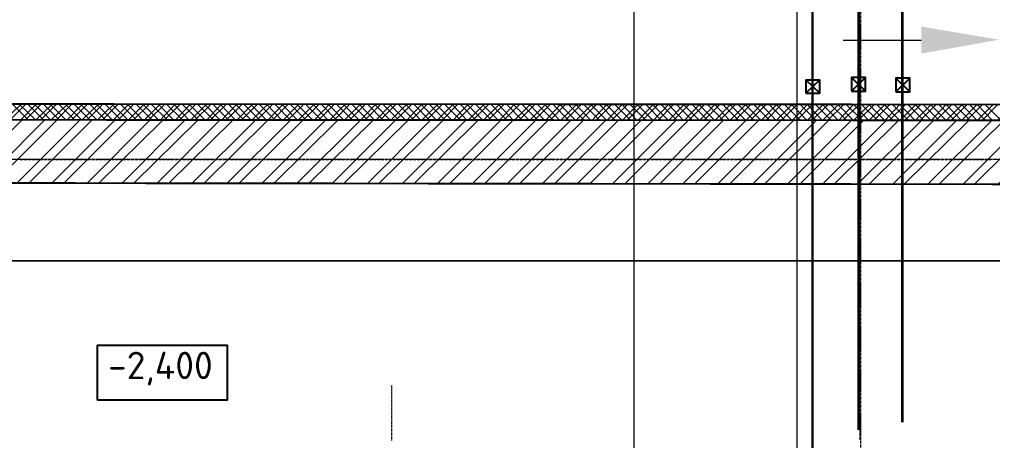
# Model space of a CAD drawing. Header units: millimetres. Extents: x -10178924 to 11692288, y -947381 to 58396.
# Drawn here: x 743974 to 750201, y -821240 to -818546 of the extents above; entities that cross this region are included whole.
import ezdxf

# ---------------------------------------------------------------- set-up
doc = ezdxf.new("R2010")
doc.units = ezdxf.units.MM
doc.linetypes.add('осевая', pattern=[50.8, 31.75, -6.35, 6.35, -6.35])
for name, color, linetype, lineweight in [('PDF _0', 7, 'Continuous', 9), ('PDF _Разрезы', 7, 'Continuous', 9), ('PDF _Текст', 7, 'Continuous', 5), ('Отделка СТЕН', 6, 'Continuous', 13), ('Размеры осевые', 153, 'Continuous', 9), ('ШТРИХОВКА', 252, 'Continuous', 15)]:
    doc.layers.add(name, color=color, linetype=linetype, lineweight=lineweight)
for name, color, linetype in [('PDF _PDF _Разрезы', 7, 'Continuous'), ('PDF _ВК_В1', 5, 'Continuous'), ('PDF _ВК_Т3', 1, 'Continuous'), ('PDF _ВК_Т4', 6, 'Continuous'), ('PDF _Отделка СТЕН', 6, 'Continuous'), ('PDF _Стены внутр.1', 7, 'Continuous'), ('Стены внутр.1', 7, 'Continuous')]:
    doc.layers.add(name, color=color, linetype=linetype)
for name, color, linetype, true_color in [('PDF _Отметки', 7, 'Continuous', 0x7f9fff), ('PDF _Размеры осевые', 7, 'Continuous', 0x5d6970), ('PDF _штриховка', 7, 'Continuous', 0x95834a)]:
    doc.layers.add(name, color=color, linetype=linetype, true_color=true_color)
doc.styles.add('PDF ISOCPEUR', font='isocpeur.ttf')

# ---------------------------------------------------------------- blocks, each defined once
blk = doc.blocks.new('A$C5282721b')
at = {"layer": 'Отделка СТЕН', "true_color": 0x000000, "transparency": 33554687}
h = blk.add_hatch(dxfattribs=at)
h.set_pattern_fill('ANSI37', color=18, scale=22, angle=-90)
h.set_pattern_definition([(315, (-17446.33, 108538.816), (49.39141, 49.39141), []), (45, (-17446.33, 108538.816), (-49.39141, 49.39141), [])])
h.paths.add_polyline_path([(26592.373, -32428.119), (25753.823, -32428.119), (17403.142, -32428.119), (17403.142, -38395.958), (26591.954, -38400.464), (26591.961, -38300.463), (17503.142, -38296.007), (17503.142, -32528.119), (25753.823, -32528.119), (26592.366, -32528.119)])
h.paths.add_polyline_path([(28638.33, -32428.119), (27792.557, -32428.119), (26592.373, -32428.119), (26592.366, -32528.119), (28638.33, -32528.119)])
h.paths.add_polyline_path([(36484.836, -38082.681), (36383.118, -38082.906), (36381.494, -38305.263), (26591.961, -38300.463), (26591.954, -38400.464), (36480.32, -38405.312)])
at = {"layer": 'ШТРИХОВКА', "ltscale": 100, "true_color": 0x000000, "transparency": 33554687}
h = blk.add_hatch(dxfattribs=at)
h.set_pattern_fill('ANSI31', color=18, scale=50)
h.set_pattern_definition([(45, (-79853.19, 25128.16), (-112.2532, 112.2532), [])])
edge = h.paths.add_edge_path()
edge.add_line((36498.921, -37009.188), (36898.882, -37014.787))
edge.add_line((36898.882, -37014.787), (36964.029, -32428.119))
edge.add_line((36964.029, -32428.119), (37032.722, -32428.119))
edge.add_line((37032.722, -32428.119), (37032.722, -30586.036))
edge.add_line((37032.722, -30586.036), (38904.657, -30586.036))
edge.add_line((38904.657, -30586.036), (38902.425, -30898.17))
edge.add_line((38902.425, -30898.17), (39152.455, -30898.17))
edge.add_line((39152.455, -30898.17), (39154.793, -30586.036))
edge.add_line((39154.793, -30586.036), (41035.118, -30586.036))
edge.add_line((41035.118, -30586.036), (41035.118, -30412.839))
edge.add_line((41035.118, -30412.839), (41035.118, -30026.036))
edge.add_line((41035.118, -30026.036), (36472.722, -30026.036))
edge.add_line((36472.722, -30026.036), (36472.722, -31868.119))
edge.add_line((36472.722, -31868.119), (30542.101, -31868.119))
edge.add_line((30542.101, -31868.119), (30542.101, -32424.051))
edge.add_line((30542.101, -32424.051), (36563.99, -32428.119))
edge.add_line((36563.99, -32428.119), (36498.921, -37066.477))
h.paths.add_polyline_path([(25192.811, -31868.119), (17563.142, -31868.119), (17563.142, -30066.63), (12841.199, -30066.63), (12841.199, -31868.119), (7024.898, -31868.119), (7024.898, -31969.641), (7024.898, -32428.119), (13001.199, -32428.119), (13001.199, -38443.071), (10379.676, -38473.857), (10379.676, -38873.885), (13001.199, -38843.098), (13401.199, -38838.401), (13401.199, -32428.119), (13401.199, -30626.63), (17003.142, -30626.63), (17003.142, -32428.119), (17003.142, -38795.762), (36871.442, -38820.294), (36872.104, -38529.718), (36884.044, -38081.988), (36484.836, -38082.681), (36480.32, -38405.312), (17403.142, -38395.958), (17403.142, -32428.119), (25753.823, -32428.119), (25753.823, -31968.119)])
at = {"layer": 'PDF _Разрезы', "color": 251, "lineweight": 9, "true_color": 0x636466, "transparency": 33554687}
blk.add_line((26886.702, -37887.117), (27386.239, -37887.117), dxfattribs=at)
at = {"layer": 'PDF _Разрезы', "color": 18, "lineweight": 9, "true_color": 0x000000, "transparency": 33554687}
for points in [[(26590.978, -58613.553), (26594.843, 2746.034)], [(-11856.305, -39299.259), (62616.964, -39299.259)]]:
    blk.add_lwpolyline(points, dxfattribs=at)
at = {"layer": 'PDF _Разрезы', "transparency": 33554559}
blk.add_solid([(27885.775, -37885), (27386.239, -37973.901), (27386.239, -37800.333)], dxfattribs=at)
at = {"layer": 'Размеры осевые', "color": 251, "linetype": 'осевая', "ltscale": 0.5, "transparency": 33554687}
for p, q in [((27000, -52200), (27000, 1500)), ((25550, -58512.867), (25550, -4812.867)), ((-9750, -38650), (62308.109, -38650)), ((-9718.727, -38650), (61848.609, -38650)), ((-9718.727, -38650), (61848.609, -38650))]:
    blk.add_line(p, q, dxfattribs=at)
at = {"layer": 'Стены внутр.1', "color": 18, "linetype": 'Continuous', "true_color": 0x000000, "transparency": 33554687, "flags": 128}
for points in [[(36381.494, -38305.263), (17503.142, -38296.007)], [(36480.32, -38405.312), (17403.142, -38395.958)], [(17003.142, -38795.762), (36871.442, -38820.294)]]:
    blk.add_lwpolyline(points, dxfattribs=at)

msp = doc.modelspace()

# ---------------------------------------------------------------- linework, layer by layer
at = {"layer": 'PDF _0', "lineweight": 25}
for points in [[(749007.6, -818933), (749096.5, -819017.7)], [(749096.5, -818933), (749007.6, -819017.7)], [(749299.7, -818916.1), (749388.6, -819005)], [(749388.6, -818916.1), (749299.7, -819005)], [(749583.3, -818920.4), (749672.2, -819009.2)], [(749672.2, -818920.4), (749583.3, -819009.2)]]:
    msp.add_lwpolyline(points, dxfattribs=at)
for points in [[(749007.6, -819017.7), (749096.5, -819017.7), (749096.5, -818933.1), (749007.6, -818933.1)], [(749299.7, -819005), (749388.6, -819005), (749388.6, -818916.1), (749299.7, -818916.1)], [(749583.3, -819009.2), (749672.2, -819009.2), (749672.2, -818920.4), (749583.3, -818920.4)]]:
    msp.add_lwpolyline(points, close=True, dxfattribs=at)
at = {"layer": 'PDF _PDF _Разрезы', "lineweight": 9}
for points in [[(748948.3, -839405.6), (748952.5, -778045.5)], [(710500.9, -820088.8), (784971.2, -820088.8)]]:
    msp.add_lwpolyline(points, dxfattribs=at)
at = {"layer": 'PDF _ВК_В1', "lineweight": 30}
msp.add_lwpolyline([(749049.9, -821291), (749049.9, -786439.2)], dxfattribs=at)
at = {"layer": 'PDF _ВК_Т3', "lineweight": 35}
msp.add_lwpolyline([(749346.2, -821172.5), (749346.2, -786147.1)], dxfattribs=at)
at = {"layer": 'PDF _ВК_Т4', "lineweight": 35}
msp.add_lwpolyline([(749625.6, -821121.7), (749625.6, -785876.1)], dxfattribs=at)
at = {"layer": 'PDF _Отделка СТЕН', "lineweight": 13}
for points in [[(743881, -819187.1), (743982.6, -819089.7)], [(743974.1, -819089.7), (744075.7, -819187)], [(743982.6, -819187.1), (744079.9, -819089.7)], [(744071.5, -819089.7), (744173.1, -819187)], [(744079.9, -819187.1), (744181.5, -819089.7)], [(744173.1, -819089.7), (744270.4, -819187)], [(744177.3, -819187.1), (744278.9, -819089.7)], [(744270.4, -819089.7), (744372, -819187)], [(744278.9, -819187.1), (744376.3, -819089.7)], [(744367.8, -819089.7), (744469.4, -819187)], [(744376.3, -819187.1), (744477.9, -819089.7)], [(744469.4, -819089.7), (744566.8, -819187)], [(744473.6, -819187.1), (744575.2, -819089.7)], [(744566.8, -819089.7), (744668.4, -819187)], [(744575.2, -819187.1), (744672.6, -819089.7)], [(744668.4, -819089.7), (744765.7, -819191.3)], [(744672.6, -819187.1), (744770, -819089.7)], [(744765.7, -819089.7), (744867.3, -819191.3)], [(744770, -819191.3), (744871.6, -819089.7)], [(744863.1, -819089.7), (744964.7, -819191.3)], [(744871.6, -819191.3), (744968.9, -819089.7)], [(744964.7, -819089.7), (745062.1, -819191.3)], [(744968.9, -819191.3), (745066.3, -819089.7)], [(745062.1, -819089.7), (745163.7, -819191.3)], [(745066.3, -819191.3), (745167.9, -819089.7)], [(745159.4, -819089.7), (745261, -819191.3)], [(745167.9, -819191.3), (745265.3, -819089.7)], [(745261, -819089.7), (745358.4, -819191.3)], [(745265.3, -819191.3), (745362.6, -819089.7)], [(745358.4, -819089.7), (745460, -819191.3)], [(745362.6, -819191.3), (745464.2, -819089.7)], [(745455.8, -819089.7), (745557.4, -819191.3)], [(745460, -819191.3), (745561.6, -819089.7)], [(745557.4, -819089.7), (745654.7, -819191.3)], [(745561.6, -819191.3), (745659, -819089.7)], [(745654.7, -819089.7), (745756.3, -819191.3)], [(745659, -819191.3), (745760.6, -819089.7)], [(745752.1, -819089.7), (745853.7, -819191.3)], [(745756.4, -819191.3), (745857.9, -819089.7)], [(745853.7, -819089.7), (745951.1, -819191.3)], [(745857.9, -819191.3), (745955.3, -819089.7)], [(745951.1, -819089.7), (746052.7, -819191.3)], [(745955.3, -819191.3), (746056.9, -819089.7)], [(746048.4, -819089.7), (746150, -819191.3)], [(746052.7, -819191.3), (746154.3, -819089.7)], [(746150.1, -819089.7), (746247.4, -819191.3)], [(746154.3, -819191.3), (746251.6, -819089.7)], [(746247.4, -819089.7), (746349, -819191.3)], [(746251.7, -819191.3), (746353.2, -819089.7)], [(746344.8, -819089.7), (746446.4, -819191.3)], [(746349, -819191.3), (746450.6, -819089.7)], [(746446.4, -819089.7), (746543.8, -819191.3)], [(746450.6, -819191.3), (746548, -819089.7)], [(746543.8, -819089.7), (746645.4, -819191.3)], [(746548, -819191.3), (746649.6, -819089.7)], [(746641.1, -819089.7), (746742.7, -819191.3)], [(746645.4, -819191.3), (746747, -819089.7)], [(746742.7, -819089.7), (746840.1, -819191.3)], [(746747, -819191.3), (746844.3, -819089.7)], [(746840.1, -819089.7), (746941.7, -819191.3)], [(746844.3, -819191.3), (746945.9, -819089.7)], [(746937.5, -819089.7), (747039.1, -819191.3)], [(746941.7, -819191.3), (747043.3, -819089.7)], [(747039.1, -819089.7), (747136.4, -819191.3)], [(747043.3, -819191.3), (747140.7, -819089.7)], [(747136.4, -819089.7), (747238, -819191.3)], [(747140.7, -819191.3), (747242.3, -819089.7)], [(747238, -819089.7), (747335.4, -819191.3)], [(747238, -819191.3), (747339.6, -819089.7)], [(747335.4, -819089.7), (747432.8, -819191.3)], [(747339.6, -819191.3), (747437, -819089.7)], [(747432.8, -819089.7), (747534.4, -819191.3)], [(747437, -819191.3), (747538.6, -819089.7)], [(747534.4, -819089.7), (747631.7, -819191.3)], [(747534.4, -819191.3), (747636, -819089.7)], [(747631.7, -819089.7), (747733.3, -819191.3)], [(747636, -819191.3), (747733.3, -819089.7)], [(747729.1, -819089.7), (747830.7, -819191.3)], [(747733.3, -819191.3), (747830.7, -819089.7)], [(747830.7, -819089.7), (747928.1, -819191.3)], [(747830.7, -819191.3), (747932.3, -819089.7)], [(747928.1, -819089.7), (748029.7, -819191.3)], [(747932.3, -819191.3), (748029.7, -819089.7)], [(748025.4, -819089.7), (748127, -819191.3)], [(748029.7, -819191.3), (748127, -819089.7)], [(748127, -819089.7), (748224.4, -819191.3)], [(748127, -819191.3), (748228.6, -819089.7)], [(748224.4, -819089.7), (748326, -819191.3)], [(748228.6, -819191.3), (748326, -819089.7)], [(748321.8, -819089.7), (748423.4, -819191.3)], [(748326, -819191.3), (748423.4, -819089.7)], [(748423.4, -819089.7), (748520.7, -819191.3)], [(748423.4, -819191.3), (748525, -819089.7)], [(748520.7, -819089.7), (748622.3, -819191.3)], [(748520.7, -819191.3), (748622.3, -819089.7)], [(748618.1, -819089.7), (748719.7, -819191.3)], [(748622.3, -819191.3), (748719.7, -819089.7)], [(748719.7, -819089.7), (748817.1, -819191.3)], [(748719.7, -819191.3), (748821.3, -819089.7)], [(748817.1, -819089.7), (748918.7, -819191.3)], [(748817.1, -819191.3), (748918.7, -819089.7)], [(749117.6, -819089.7), (749016, -819191.3), (748948.3, -819123.6), (748914.4, -819089.7)], [(748918.7, -819191.3), (748948.3, -819161.7), (749016, -819089.7)], [(749016, -819089.7), (749113.4, -819191.3)], [(749113.4, -819089.7), (749215, -819191.3)], [(749113.4, -819191.3), (749215, -819089.7)], [(749210.8, -819089.7), (749312.4, -819191.3)], [(749215, -819191.3), (749312.4, -819089.7)], [(749312.4, -819089.7), (749409.7, -819191.3)], [(749312.4, -819191.3), (749414, -819089.7)], [(749409.7, -819089.7), (749511.3, -819191.3)], [(749409.7, -819191.3), (749511.3, -819089.7)], [(749507.1, -819089.7), (749608.7, -819191.3)], [(749511.3, -819191.3), (749608.7, -819089.7)], [(749608.7, -819089.7), (749706.1, -819191.3)], [(749608.7, -819191.3), (749710.3, -819089.7)], [(749706.1, -819089.7), (749807.7, -819191.3)], [(749706.1, -819191.3), (749807.7, -819089.7)], [(749803.4, -819089.7), (749905, -819191.3)], [(749807.7, -819191.3), (749905, -819089.7)], [(749905, -819089.7), (750002.4, -819191.3)], [(749905, -819191.3), (750006.6, -819089.7)], [(750002.4, -819089.7), (750104, -819191.3)], [(750002.4, -819191.3), (750104, -819089.7)], [(750104, -819089.7), (750201.4, -819191.3)], [(750104, -819191.3), (750201.4, -819093.9)]]:
    msp.add_lwpolyline(points, dxfattribs=at)
at = {"layer": 'PDF _Отметки', "lineweight": 25}
msp.add_lwpolyline([(744473.6, -820982), (744473.6, -820630.6), (745303.3, -820630.6), (745303.3, -820982)], close=True, dxfattribs=at)
at = {"layer": 'PDF _Размеры осевые', "lineweight": 9}
for points in [[(747906.9, -818569), (747906.9, -818552), (747906.9, -818547.8)], [(747906.9, -818594.4), (747906.9, -818577.4), (747906.9, -818573.2)], [(749354.7, -818569), (749354.7, -818552), (749354.7, -818547.8)], [(749354.7, -818594.4), (749354.7, -818577.4), (749354.7, -818573.2)], [(747906.9, -818619.8), (747906.9, -818602.8), (747906.9, -818598.6)], [(747906.9, -818645.2), (747906.9, -818628.2), (747906.9, -818624)], [(749354.7, -818619.8), (749354.7, -818602.8), (749354.7, -818598.6)], [(749354.7, -818645.2), (749354.7, -818628.2), (749354.7, -818624)], [(747906.9, -818670.6), (747906.9, -818653.6), (747906.9, -818649.4)], [(747906.9, -818696), (747906.9, -818679), (747906.9, -818674.8)], [(747906.9, -818721.4), (747906.9, -818704.4), (747906.9, -818700.2)], [(749354.7, -818670.6), (749354.7, -818653.6), (749354.7, -818649.4)], [(749354.7, -818696), (749354.7, -818679), (749354.7, -818674.8)], [(749354.7, -818721.4), (749354.7, -818704.4), (749354.7, -818700.2)], [(747906.9, -818746.8), (747906.9, -818729.9), (747906.9, -818725.6)], [(747906.9, -818772.2), (747906.9, -818755.2), (747906.9, -818751)], [(749354.7, -818746.8), (749354.7, -818729.9), (749354.7, -818725.6)], [(749354.7, -818772.2), (749354.7, -818755.2), (749354.7, -818751)], [(747906.9, -818797.6), (747906.9, -818780.6), (747906.9, -818776.4)], [(747906.9, -818823), (747906.9, -818806), (747906.9, -818801.8)], [(749354.7, -818797.6), (749354.7, -818780.6), (749354.7, -818776.4)], [(749354.7, -818823), (749354.7, -818806), (749354.7, -818801.8)], [(747906.9, -818848.4), (747906.9, -818831.4), (747906.9, -818827.2)], [(747906.9, -818873.8), (747906.9, -818856.9), (747906.9, -818852.6)], [(747906.9, -818899.2), (747906.9, -818882.2), (747906.9, -818878)], [(749354.7, -818848.4), (749354.7, -818831.4), (749354.7, -818827.2)], [(749354.7, -818873.8), (749354.7, -818856.9), (749354.7, -818852.6)], [(749354.7, -818899.2), (749354.7, -818882.2), (749354.7, -818878)], [(747906.9, -818924.6), (747906.9, -818907.7), (747906.9, -818903.4)], [(747906.9, -818950), (747906.9, -818933), (747906.9, -818928.8)], [(749354.7, -818924.6), (749354.7, -818907.7), (749354.7, -818903.4)], [(749354.7, -818950), (749354.7, -818933), (749354.7, -818928.8)], [(747906.9, -818975.4), (747906.9, -818958.5), (747906.9, -818954.2)], [(747906.9, -819000.8), (747906.9, -818983.9), (747906.9, -818979.6)], [(747906.9, -819026.2), (747906.9, -819009.3), (747906.9, -819005)], [(749354.7, -818975.4), (749354.7, -818958.5), (749354.7, -818954.2)], [(749354.7, -819000.8), (749354.7, -818983.9), (749354.7, -818979.6)], [(749354.7, -819026.2), (749354.7, -819009.3), (749354.7, -819005)], [(747906.9, -819051.6), (747906.9, -819034.7), (747906.9, -819030.4)], [(747906.9, -819077), (747906.9, -819060.1), (747906.9, -819055.8)], [(749354.7, -819051.6), (749354.7, -819034.7), (749354.7, -819030.4)], [(749354.7, -819077), (749354.7, -819060.1), (749354.7, -819055.8)], [(747906.9, -819102.4), (747906.9, -819085.5), (747906.9, -819081.2)], [(747906.9, -819127.8), (747906.9, -819110.9), (747906.9, -819106.6)], [(747906.9, -819153.2), (747906.9, -819136.3), (747906.9, -819132)], [(749354.7, -819102.4), (749354.7, -819085.5), (749354.7, -819081.2)], [(749354.7, -819127.8), (749354.7, -819110.9), (749354.7, -819106.6)], [(749354.7, -819153.2), (749354.7, -819136.3), (749354.7, -819132)], [(747906.9, -819178.6), (747906.9, -819161.7), (747906.9, -819157.4)], [(747906.9, -819204), (747906.9, -819187.1), (747906.9, -819182.8)], [(749354.7, -819178.6), (749354.7, -819161.7), (749354.7, -819157.4)], [(749354.7, -819204), (749354.7, -819187.1), (749354.7, -819182.8)], [(747906.9, -819229.4), (747906.9, -819212.5), (747906.9, -819208.2)], [(747906.9, -819254.8), (747906.9, -819237.9), (747906.9, -819233.6)], [(747906.9, -819280.2), (747906.9, -819263.3), (747906.9, -819259)], [(749354.7, -819229.4), (749354.7, -819212.5), (749354.7, -819208.2)], [(749354.7, -819254.8), (749354.7, -819237.9), (749354.7, -819233.6)], [(749354.7, -819280.2), (749354.7, -819263.3), (749354.7, -819259)], [(747906.9, -819305.6), (747906.9, -819288.7), (747906.9, -819284.4)], [(747906.9, -819331), (747906.9, -819314.1), (747906.9, -819309.8)], [(749354.7, -819305.6), (749354.7, -819288.7), (749354.7, -819284.4)], [(749354.7, -819331), (749354.7, -819314.1), (749354.7, -819309.8)], [(747906.9, -819356.4), (747906.9, -819339.5), (747906.9, -819335.2)], [(747906.9, -819381.8), (747906.9, -819364.9), (747906.9, -819360.6)], [(749354.7, -819356.4), (749354.7, -819339.5), (749354.7, -819335.2)], [(749354.7, -819381.8), (749354.7, -819364.9), (749354.7, -819360.6)], [(743974.1, -819441.1), (743974.1, -819441.1)], [(743978.3, -819441.1), (743995.3, -819441.1)], [(743999.5, -819441.1), (743999.5, -819441.1)], [(744003.7, -819441.1), (744020.7, -819441.1)], [(744024.9, -819441.1), (744024.9, -819441.1)], [(744029.1, -819441.1), (744046.1, -819441.1)], [(744050.3, -819441.1), (744050.3, -819441.1)], [(744054.5, -819441.1), (744071.5, -819441.1)], [(744075.7, -819441.1), (744075.7, -819441.1)], [(744079.9, -819441.1), (744096.9, -819441.1)], [(744101.1, -819441.1), (744101.1, -819441.1)], [(744105.3, -819441.1), (744122.3, -819441.1)], [(744126.5, -819441.1), (744126.5, -819441.1)], [(744130.7, -819441.1), (744147.7, -819441.1)], [(744151.9, -819441.1), (744151.9, -819441.1)], [(744156.1, -819441.1), (744173.1, -819441.1)], [(744177.3, -819441.1), (744177.3, -819441.1)], [(744181.5, -819441.1), (744198.5, -819441.1)], [(744202.7, -819441.1), (744202.7, -819441.1)], [(744206.9, -819441.1), (744223.9, -819441.1)], [(744228.1, -819441.1), (744228.1, -819441.1)], [(744232.3, -819441.1), (744249.3, -819441.1)], [(744253.5, -819441.1), (744253.5, -819441.1)], [(744257.7, -819441.1), (744274.7, -819441.1)], [(744278.9, -819441.1), (744278.9, -819441.1)], [(744283.1, -819441.1), (744300.1, -819441.1)], [(744304.3, -819441.1), (744304.3, -819441.1)], [(744308.5, -819441.1), (744325.5, -819441.1)], [(744329.7, -819441.1), (744329.7, -819441.1)], [(744333.9, -819441.1), (744350.9, -819441.1)], [(744355.1, -819441.1), (744355.1, -819441.1)], [(744359.3, -819441.1), (744376.3, -819441.1)], [(744380.5, -819441.1), (744380.5, -819441.1)], [(744384.7, -819441.1), (744401.7, -819441.1)], [(744405.9, -819441.1), (744405.9, -819441.1)], [(744410.1, -819441.1), (744427.1, -819441.1)], [(744431.3, -819441.1), (744431.3, -819441.1)], [(744435.5, -819441.1), (744452.5, -819441.1)], [(744456.7, -819441.1), (744456.7, -819441.1)], [(744460.9, -819441.1), (744477.9, -819441.1)], [(744482.1, -819441.1), (744482.1, -819441.1)], [(744486.3, -819441.1), (744503.3, -819441.1)], [(744507.5, -819441.1), (744507.5, -819441.1)], [(744511.7, -819441.1), (744528.7, -819441.1)], [(744532.9, -819441.1), (744532.9, -819441.1)], [(744537.1, -819441.1), (744554.1, -819441.1)], [(744558.3, -819441.1), (744558.3, -819441.1)], [(744562.5, -819441.1), (744579.5, -819441.1)], [(744583.7, -819441.1), (744583.7, -819441.1)], [(744587.9, -819441.1), (744604.9, -819441.1)], [(744609.1, -819441.1), (744609.1, -819441.1)], [(744613.3, -819441.1), (744630.3, -819441.1)], [(744634.5, -819441.1), (744634.5, -819441.1)], [(744638.7, -819441.1), (744655.7, -819441.1)], [(744659.9, -819441.1), (744659.9, -819441.1)], [(744664.1, -819441.1), (744681.1, -819441.1)], [(744685.3, -819441.1), (744685.3, -819441.1)], [(744689.5, -819441.1), (744706.5, -819441.1)], [(744710.7, -819441.1), (744710.7, -819441.1)], [(744714.9, -819441.1), (744731.9, -819441.1)], [(744736.1, -819441.1), (744736.1, -819441.1)], [(744740.3, -819441.1), (744757.3, -819441.1)], [(744761.5, -819441.1), (744761.5, -819441.1)], [(744765.7, -819441.1), (744782.7, -819441.1)], [(744786.9, -819441.1), (744786.9, -819441.1)], [(744791.1, -819441.1), (744808.1, -819441.1)], [(744812.3, -819441.1), (744812.3, -819441.1)], [(744816.5, -819441.1), (744833.5, -819441.1)], [(744837.7, -819441.1), (744837.7, -819441.1)], [(744841.9, -819441.1), (744858.9, -819441.1)], [(744863.1, -819441.1), (744863.1, -819441.1)], [(744867.3, -819441.1), (744884.3, -819441.1)], [(744888.5, -819441.1), (744888.5, -819441.1)], [(744892.7, -819441.1), (744909.7, -819441.1)], [(744913.9, -819441.1), (744913.9, -819441.1)], [(744918.1, -819441.1), (744935.1, -819441.1)], [(744939.3, -819441.1), (744939.3, -819441.1)], [(744943.5, -819441.1), (744960.5, -819441.1)], [(744964.7, -819441.1), (744964.7, -819441.1)], [(744968.9, -819441.1), (744985.9, -819441.1)], [(744990.1, -819441.1), (744990.1, -819441.1)], [(744994.3, -819441.1), (745011.3, -819441.1)], [(745015.5, -819441.1), (745015.5, -819441.1)], [(745019.7, -819441.1), (745036.7, -819441.1)], [(745040.9, -819441.1), (745040.9, -819441.1)], [(745045.1, -819441.1), (745062.1, -819441.1)], [(745066.3, -819441.1), (745066.3, -819441.1)], [(745070.5, -819441.1), (745087.5, -819441.1)], [(745091.7, -819441.1), (745091.7, -819441.1)], [(745095.9, -819441.1), (745112.9, -819441.1)], [(745117.1, -819441.1), (745117.1, -819441.1)], [(745121.3, -819441.1), (745138.3, -819441.1)], [(745142.5, -819441.1), (745142.5, -819441.1)], [(745146.7, -819441.1), (745163.7, -819441.1)], [(745167.9, -819441.1), (745167.9, -819441.1)], [(745172.1, -819441.1), (745189.1, -819441.1)], [(745193.3, -819441.1), (745193.3, -819441.1)], [(745197.5, -819441.1), (745214.5, -819441.1)], [(745218.7, -819441.1), (745218.7, -819441.1)], [(745222.9, -819441.1), (745239.9, -819441.1)], [(745244.1, -819441.1), (745244.1, -819441.1)], [(745248.3, -819441.1), (745265.3, -819441.1)], [(745269.5, -819441.1), (745269.5, -819441.1)], [(745273.7, -819441.1), (745290.7, -819441.1)], [(745294.9, -819441.1), (745294.9, -819441.1)], [(745299.1, -819441.1), (745316.1, -819441.1)], [(745320.3, -819441.1), (745320.3, -819441.1)], [(745324.5, -819441.1), (745341.5, -819441.1)], [(745345.7, -819441.1), (745345.7, -819441.1)], [(745349.9, -819441.1), (745366.9, -819441.1)], [(745371.1, -819441.1), (745371.1, -819441.1)], [(745375.3, -819441.1), (745392.3, -819441.1)], [(745396.5, -819441.1), (745396.5, -819441.1)], [(745400.7, -819441.1), (745417.7, -819441.1)], [(745421.9, -819441.1), (745421.9, -819441.1)], [(745426.1, -819441.1), (745443.1, -819441.1)], [(745447.3, -819441.1), (745447.3, -819441.1)], [(745451.5, -819441.1), (745468.5, -819441.1)], [(745472.7, -819441.1), (745472.7, -819441.1)], [(745476.9, -819441.1), (745493.9, -819441.1)], [(745498.1, -819441.1), (745498.1, -819441.1)], [(745502.3, -819441.1), (745519.3, -819441.1)], [(745523.5, -819441.1), (745523.5, -819441.1)], [(745527.7, -819441.1), (745544.7, -819441.1)], [(745548.9, -819441.1), (745548.9, -819441.1)], [(745553.1, -819441.1), (745570.1, -819441.1)], [(745574.3, -819441.1), (745574.3, -819441.1)], [(745578.5, -819441.1), (745595.5, -819441.1)], [(745599.7, -819441.1), (745599.7, -819441.1)], [(745603.9, -819441.1), (745620.9, -819441.1)], [(745625.1, -819441.1), (745625.1, -819441.1)], [(745629.3, -819441.1), (745646.3, -819441.1)], [(745650.5, -819441.1), (745650.5, -819441.1)], [(745654.7, -819441.1), (745671.7, -819441.1)], [(745675.9, -819441.1), (745675.9, -819441.1)], [(745680.1, -819441.1), (745697.1, -819441.1)], [(745701.3, -819441.1), (745701.3, -819441.1)], [(745705.5, -819441.1), (745722.5, -819441.1)], [(745726.7, -819441.1), (745726.7, -819441.1)], [(745730.9, -819441.1), (745747.9, -819441.1)], [(745752.1, -819441.1), (745752.1, -819441.1)], [(745756.4, -819441.1), (745773.3, -819441.1)], [(745777.5, -819441.1), (745777.5, -819441.1)], [(745781.8, -819441.1), (745798.7, -819441.1)], [(745802.9, -819441.1), (745802.9, -819441.1)], [(745807.1, -819441.1), (745824.1, -819441.1)], [(745828.3, -819441.1), (745828.3, -819441.1)], [(745832.5, -819441.1), (745849.5, -819441.1)], [(745853.7, -819441.1), (745853.7, -819441.1)], [(745857.9, -819441.1), (745874.9, -819441.1)], [(745879.1, -819441.1), (745879.1, -819441.1)], [(745883.4, -819441.1), (745900.3, -819441.1)], [(745904.5, -819441.1), (745904.5, -819441.1)], [(745908.8, -819441.1), (745925.7, -819441.1)], [(745929.9, -819441.1), (745929.9, -819441.1)], [(745934.1, -819441.1), (745951.1, -819441.1)], [(745955.3, -819441.1), (745955.3, -819441.1)], [(745959.6, -819441.1), (745976.5, -819441.1)], [(745980.7, -819441.1), (745980.7, -819441.1)], [(745985, -819441.1), (746001.9, -819441.1)], [(746006.1, -819441.1), (746006.1, -819441.1)], [(746010.4, -819441.1), (746027.3, -819441.1)], [(746031.5, -819441.1), (746031.5, -819441.1)], [(746035.8, -819441.1), (746052.7, -819441.1)], [(746056.9, -819441.1), (746056.9, -819441.1)], [(746061.1, -819441.1), (746078.1, -819441.1)], [(746082.3, -819441.1), (746082.3, -819441.1)], [(746086.6, -819441.1), (746103.5, -819441.1)], [(746107.7, -819441.1), (746107.7, -819441.1)], [(746112, -819441.1), (746128.9, -819441.1)], [(746133.1, -819441.1), (746133.1, -819441.1)], [(746137.4, -819441.1), (746154.3, -819441.1)], [(746158.5, -819441.1), (746158.5, -819441.1)], [(746162.8, -819441.1), (746179.7, -819441.1)], [(746183.9, -819441.1), (746183.9, -819441.1)], [(746188.2, -819441.1), (746205.1, -819441.1)], [(746209.3, -819441.1), (746209.3, -819441.1)], [(746213.6, -819441.1), (746230.5, -819441.1)], [(746234.7, -819441.1), (746234.7, -819441.1)], [(746239, -819441.1), (746255.9, -819441.1)], [(746260.1, -819441.1), (746260.1, -819441.1)], [(746264.4, -819441.1), (746281.3, -819441.1)], [(746285.5, -819441.1), (746285.5, -819441.1)], [(746289.8, -819441.1), (746306.7, -819441.1)], [(746310.9, -819441.1), (746310.9, -819441.1)], [(746315.2, -819441.1), (746332.1, -819441.1)], [(746336.3, -819441.1), (746336.3, -819441.1)], [(746340.6, -819441.1), (746357.5, -819441.1)], [(746361.7, -819441.1), (746361.7, -819441.1)], [(746366, -819441.1), (746382.9, -819441.1)], [(746387.1, -819441.1), (746387.1, -819441.1)], [(746391.4, -819441.1), (746408.3, -819441.1)], [(746412.5, -819441.1), (746412.5, -819441.1)], [(746416.8, -819441.1), (746433.7, -819441.1)], [(746437.9, -819441.1), (746437.9, -819441.1)], [(746442.2, -819441.1), (746459.1, -819441.1)], [(746463.3, -819441.1), (746463.3, -819441.1)], [(746467.6, -819441.1), (746484.5, -819441.1)], [(746488.7, -819441.1), (746488.7, -819441.1)], [(746493, -819441.1), (746509.9, -819441.1)], [(746514.1, -819441.1), (746514.1, -819441.1)], [(746518.4, -819441.1), (746535.3, -819441.1)], [(746539.5, -819441.1), (746539.5, -819441.1)], [(746543.8, -819441.1), (746560.7, -819441.1)], [(746564.9, -819441.1), (746564.9, -819441.1)], [(746569.2, -819441.1), (746586.1, -819441.1)], [(746590.3, -819441.1), (746590.3, -819441.1)], [(746594.6, -819441.1), (746611.5, -819441.1)], [(746615.7, -819441.1), (746615.7, -819441.1)], [(746620, -819441.1), (746636.9, -819441.1)], [(746641.1, -819441.1), (746641.1, -819441.1)], [(746645.4, -819441.1), (746662.3, -819441.1)], [(746666.5, -819441.1), (746666.5, -819441.1)], [(746670.8, -819441.1), (746687.7, -819441.1)], [(746691.9, -819441.1), (746691.9, -819441.1)], [(746696.2, -819441.1), (746713.1, -819441.1)], [(746717.3, -819441.1), (746717.3, -819441.1)], [(746721.6, -819441.1), (746738.5, -819441.1)], [(746742.7, -819441.1), (746742.7, -819441.1)], [(746747, -819441.1), (746763.9, -819441.1)], [(746768.1, -819441.1), (746768.1, -819441.1)], [(746772.4, -819441.1), (746789.3, -819441.1)], [(746793.5, -819441.1), (746793.5, -819441.1)], [(746797.8, -819441.1), (746814.7, -819441.1)], [(746818.9, -819441.1), (746818.9, -819441.1)], [(746823.2, -819441.1), (746840.1, -819441.1)], [(746844.3, -819441.1), (746844.3, -819441.1)], [(746848.6, -819441.1), (746865.5, -819441.1)], [(746869.7, -819441.1), (746869.7, -819441.1)], [(746874, -819441.1), (746890.9, -819441.1)], [(746895.1, -819441.1), (746895.1, -819441.1)], [(746899.4, -819441.1), (746916.3, -819441.1)], [(746920.5, -819441.1), (746920.5, -819441.1)], [(746924.8, -819441.1), (746941.7, -819441.1)], [(746945.9, -819441.1), (746945.9, -819441.1)], [(746950.2, -819441.1), (746967.1, -819441.1)], [(746971.3, -819441.1), (746971.3, -819441.1)], [(746975.6, -819441.1), (746992.5, -819441.1)], [(746996.7, -819441.1), (746996.7, -819441.1)], [(747001, -819441.1), (747017.9, -819441.1)], [(747022.1, -819441.1), (747022.1, -819441.1)], [(747026.4, -819441.1), (747043.3, -819441.1)], [(747047.5, -819441.1), (747047.5, -819441.1)], [(747051.8, -819441.1), (747068.7, -819441.1)], [(747072.9, -819441.1), (747072.9, -819441.1)], [(747077.2, -819441.1), (747094.1, -819441.1)], [(747098.3, -819441.1), (747098.3, -819441.1)], [(747102.6, -819441.1), (747119.5, -819441.1)], [(747123.7, -819441.1), (747123.7, -819441.1)], [(747128, -819441.1), (747144.9, -819441.1)], [(747149.1, -819441.1), (747149.1, -819441.1)], [(747153.4, -819441.1), (747170.3, -819441.1)], [(747174.5, -819441.1), (747174.5, -819441.1)], [(747178.8, -819441.1), (747195.7, -819441.1)], [(747199.9, -819441.1), (747199.9, -819441.1)], [(747204.2, -819441.1), (747221.1, -819441.1)], [(747225.3, -819441.1), (747225.3, -819441.1)], [(747229.6, -819441.1), (747246.5, -819441.1)], [(747250.7, -819441.1), (747250.7, -819441.1)], [(747255, -819441.1), (747271.9, -819441.1)], [(747276.1, -819441.1), (747276.1, -819441.1)], [(747280.4, -819441.1), (747297.3, -819441.1)], [(747301.5, -819441.1), (747301.5, -819441.1)], [(747305.8, -819441.1), (747322.7, -819441.1)], [(747326.9, -819441.1), (747326.9, -819441.1)], [(747331.2, -819441.1), (747348.1, -819441.1)], [(747352.3, -819441.1), (747352.3, -819441.1)], [(747356.6, -819441.1), (747373.5, -819441.1)], [(747377.7, -819441.1), (747377.7, -819441.1)], [(747382, -819441.1), (747398.9, -819441.1)], [(747403.1, -819441.1), (747403.1, -819441.1)], [(747407.4, -819441.1), (747424.3, -819441.1)], [(747428.5, -819441.1), (747428.5, -819441.1)], [(747432.8, -819441.1), (747449.7, -819441.1)], [(747453.9, -819441.1), (747453.9, -819441.1)], [(747458.2, -819441.1), (747475.1, -819441.1)], [(747479.3, -819441.1), (747479.3, -819441.1)], [(747483.6, -819441.1), (747500.5, -819441.1)], [(747504.7, -819441.1), (747504.7, -819441.1)], [(747509, -819441.1), (747525.9, -819441.1)], [(747530.1, -819441.1), (747530.1, -819441.1)], [(747534.4, -819441.1), (747551.3, -819441.1)], [(747555.5, -819441.1), (747555.5, -819441.1)], [(747559.8, -819441.1), (747576.7, -819441.1)], [(747580.9, -819441.1), (747580.9, -819441.1)], [(747585.2, -819441.1), (747602.1, -819441.1)], [(747606.3, -819441.1), (747606.3, -819441.1)], [(747610.6, -819441.1), (747627.5, -819441.1)], [(747631.7, -819441.1), (747631.7, -819441.1)], [(747636, -819441.1), (747652.9, -819441.1)], [(747657.1, -819441.1), (747657.1, -819441.1)], [(747661.4, -819441.1), (747678.3, -819441.1)], [(747682.5, -819441.1), (747682.5, -819441.1)], [(747686.8, -819441.1), (747703.7, -819441.1)], [(747707.9, -819441.1), (747707.9, -819441.1)], [(747712.2, -819441.1), (747729.1, -819441.1)], [(747733.3, -819441.1), (747733.3, -819441.1)], [(747737.6, -819441.1), (747754.5, -819441.1)], [(747758.7, -819441.1), (747758.7, -819441.1)], [(747763, -819441.1), (747779.9, -819441.1)], [(747784.1, -819441.1), (747784.1, -819441.1)], [(747788.4, -819441.1), (747805.3, -819441.1)], [(747809.5, -819441.1), (747809.5, -819441.1)], [(747813.8, -819441.1), (747830.7, -819441.1)], [(747834.9, -819441.1), (747834.9, -819441.1)], [(747839.2, -819441.1), (747856.1, -819441.1)], [(747860.3, -819441.1), (747860.3, -819441.1)], [(747864.6, -819441.1), (747881.5, -819441.1)], [(747885.7, -819441.1), (747885.7, -819441.1)], [(747890, -819441.1), (747906.9, -819441.1)], [(747906.9, -819407.2), (747906.9, -819390.3), (747906.9, -819386)], [(747906.9, -819432.6), (747906.9, -819415.7), (747906.9, -819411.4)], [(747906.9, -819458), (747906.9, -819441.1), (747906.9, -819436.8)], [(747911.1, -819441.1), (747911.1, -819441.1)], [(747915.4, -819441.1), (747932.3, -819441.1)], [(747936.5, -819441.1), (747936.5, -819441.1)], [(747940.8, -819441.1), (747957.7, -819441.1)], [(747961.9, -819441.1), (747961.9, -819441.1)], [(747966.2, -819441.1), (747983.1, -819441.1)], [(747987.3, -819441.1), (747987.3, -819441.1)], [(747991.6, -819441.1), (748008.5, -819441.1)], [(748012.7, -819441.1), (748012.7, -819441.1)], [(748017, -819441.1), (748033.9, -819441.1)], [(748038.1, -819441.1), (748038.1, -819441.1)], [(748042.4, -819441.1), (748059.3, -819441.1)], [(748063.5, -819441.1), (748063.5, -819441.1)], [(748067.8, -819441.1), (748084.7, -819441.1)], [(748088.9, -819441.1), (748088.9, -819441.1)], [(748093.2, -819441.1), (748110.1, -819441.1)], [(748114.3, -819441.1), (748114.3, -819441.1)], [(748118.6, -819441.1), (748135.5, -819441.1)], [(748139.7, -819441.1), (748139.7, -819441.1)], [(748144, -819441.1), (748160.9, -819441.1)], [(748165.1, -819441.1), (748165.1, -819441.1)], [(748169.4, -819441.1), (748186.3, -819441.1)], [(748190.5, -819441.1), (748190.5, -819441.1)], [(748194.8, -819441.1), (748211.7, -819441.1)], [(748215.9, -819441.1), (748215.9, -819441.1)], [(748220.2, -819441.1), (748237.1, -819441.1)], [(748241.3, -819441.1), (748241.3, -819441.1)], [(748245.6, -819441.1), (748262.5, -819441.1)], [(748266.7, -819441.1), (748266.7, -819441.1)], [(748271, -819441.1), (748287.9, -819441.1)], [(748292.1, -819441.1), (748292.1, -819441.1)], [(748296.4, -819441.1), (748313.3, -819441.1)], [(748317.5, -819441.1), (748317.5, -819441.1)], [(748321.8, -819441.1), (748338.7, -819441.1)], [(748342.9, -819441.1), (748342.9, -819441.1)], [(748347.2, -819441.1), (748364.1, -819441.1)], [(748368.3, -819441.1), (748368.3, -819441.1)], [(748372.6, -819441.1), (748389.5, -819441.1)], [(748393.7, -819441.1), (748393.7, -819441.1)], [(748398, -819441.1), (748414.9, -819441.1)], [(748419.1, -819441.1), (748419.1, -819441.1)], [(748423.4, -819441.1), (748440.3, -819441.1)], [(748444.5, -819441.1), (748444.5, -819441.1)], [(748448.8, -819441.1), (748465.7, -819441.1)], [(748469.9, -819441.1), (748469.9, -819441.1)], [(748474.2, -819441.1), (748491.1, -819441.1)], [(748495.3, -819441.1), (748495.3, -819441.1)], [(748499.6, -819441.1), (748516.5, -819441.1)], [(748520.7, -819441.1), (748520.7, -819441.1)], [(748525, -819441.1), (748541.9, -819441.1)], [(748546.1, -819441.1), (748546.1, -819441.1)], [(748550.4, -819441.1), (748567.3, -819441.1)], [(748571.5, -819441.1), (748571.5, -819441.1)], [(748575.8, -819441.1), (748592.7, -819441.1)], [(748596.9, -819441.1), (748596.9, -819441.1)], [(748601.2, -819441.1), (748618.1, -819441.1)], [(748622.3, -819441.1), (748622.3, -819441.1)], [(748626.6, -819441.1), (748643.5, -819441.1)], [(748647.7, -819441.1), (748647.7, -819441.1)], [(748652, -819441.1), (748668.9, -819441.1)], [(748673.1, -819441.1), (748673.1, -819441.1)], [(748677.4, -819441.1), (748694.3, -819441.1)], [(748698.5, -819441.1), (748698.5, -819441.1)], [(748702.8, -819441.1), (748719.7, -819441.1)], [(748723.9, -819441.1), (748723.9, -819441.1)], [(748728.2, -819441.1), (748745.1, -819441.1)], [(748749.3, -819441.1), (748749.3, -819441.1)], [(748753.6, -819441.1), (748770.5, -819441.1)], [(748774.7, -819441.1), (748774.7, -819441.1)], [(748779, -819441.1), (748795.9, -819441.1)], [(748800.1, -819441.1), (748800.1, -819441.1)], [(748804.4, -819441.1), (748821.3, -819441.1)], [(748825.5, -819441.1), (748825.5, -819441.1)], [(748829.8, -819441.1), (748846.7, -819441.1)], [(748850.9, -819441.1), (748850.9, -819441.1)], [(748855.2, -819441.1), (748872.1, -819441.1)], [(748876.3, -819441.1), (748876.3, -819441.1)], [(748880.6, -819441.1), (748897.5, -819441.1)], [(748901.7, -819441.1), (748901.7, -819441.1)], [(748906, -819441.1), (748922.9, -819441.1)], [(748927.1, -819441.1), (748927.1, -819441.1)], [(748931.4, -819441.1), (748948.3, -819441.1)], [(748952.5, -819441.1), (748952.5, -819441.1)], [(748956.8, -819441.1), (748973.7, -819441.1)], [(748977.9, -819441.1), (748977.9, -819441.1)], [(748982.2, -819441.1), (748999.1, -819441.1)], [(749003.3, -819441.1), (749003.3, -819441.1)], [(749007.6, -819441.1), (749024.5, -819441.1)], [(749028.7, -819441.1), (749028.7, -819441.1)], [(749033, -819441.1), (749049.9, -819441.1)], [(749054.1, -819441.1), (749054.1, -819441.1)], [(749058.4, -819441.1), (749075.3, -819441.1)], [(749079.5, -819441.1), (749079.5, -819441.1)], [(749083.8, -819441.1), (749100.7, -819441.1)], [(749104.9, -819441.1), (749104.9, -819441.1)], [(749109.2, -819441.1), (749126.1, -819441.1)], [(749130.3, -819441.1), (749130.3, -819441.1)], [(749134.6, -819441.1), (749151.5, -819441.1)], [(749155.7, -819441.1), (749155.7, -819441.1)], [(749160, -819441.1), (749176.9, -819441.1)], [(749181.1, -819441.1), (749181.1, -819441.1)], [(749185.4, -819441.1), (749202.3, -819441.1)], [(749206.5, -819441.1), (749206.5, -819441.1)], [(749210.8, -819441.1), (749227.7, -819441.1)], [(749231.9, -819441.1), (749231.9, -819441.1)], [(749236.2, -819441.1), (749253.1, -819441.1)], [(749257.3, -819441.1), (749257.3, -819441.1)], [(749261.6, -819441.1), (749278.5, -819441.1)], [(749282.7, -819441.1), (749282.7, -819441.1)], [(749287, -819441.1), (749303.9, -819441.1)], [(749308.1, -819441.1), (749308.1, -819441.1)], [(749312.4, -819441.1), (749329.3, -819441.1)], [(749333.5, -819441.1), (749333.5, -819441.1)], [(749337.8, -819441.1), (749354.7, -819441.1)], [(749354.7, -819407.2), (749354.7, -819390.3), (749354.7, -819386)], [(749354.7, -819432.6), (749354.7, -819415.7), (749354.7, -819411.4)], [(749354.7, -819458), (749354.7, -819441.1), (749354.7, -819436.8)], [(749358.9, -819441.1), (749358.9, -819441.1)], [(749363.2, -819441.1), (749380.1, -819441.1)], [(749384.3, -819441.1), (749384.3, -819441.1)], [(749388.6, -819441.1), (749405.5, -819441.1)], [(749409.7, -819441.1), (749409.7, -819441.1)], [(749414, -819441.1), (749430.9, -819441.1)], [(749435.1, -819441.1), (749435.1, -819441.1)], [(749439.4, -819441.1), (749456.3, -819441.1)], [(749460.5, -819441.1), (749460.5, -819441.1)], [(749464.8, -819441.1), (749481.7, -819441.1)], [(749485.9, -819441.1), (749485.9, -819441.1)], [(749490.2, -819441.1), (749507.1, -819441.1)], [(749511.3, -819441.1), (749511.3, -819441.1)], [(749515.6, -819441.1), (749532.5, -819441.1)], [(749536.7, -819441.1), (749536.7, -819441.1)], [(749541, -819441.1), (749557.9, -819441.1)], [(749562.1, -819441.1), (749562.1, -819441.1)], [(749566.4, -819441.1), (749583.3, -819441.1)], [(749587.5, -819441.1), (749587.5, -819441.1)], [(749591.8, -819441.1), (749608.7, -819441.1)], [(749612.9, -819441.1), (749612.9, -819441.1)], [(749617.2, -819441.1), (749634.1, -819441.1)], [(749638.3, -819441.1), (749638.3, -819441.1)], [(749642.6, -819441.1), (749659.5, -819441.1)], [(749663.7, -819441.1), (749663.7, -819441.1)], [(749668, -819441.1), (749684.9, -819441.1)], [(749689.1, -819441.1), (749689.1, -819441.1)], [(749693.4, -819441.1), (749710.3, -819441.1)], [(749714.5, -819441.1), (749714.5, -819441.1)], [(749718.8, -819441.1), (749735.7, -819441.1)], [(749739.9, -819441.1), (749739.9, -819441.1)], [(749744.2, -819441.1), (749761.1, -819441.1)], [(749765.3, -819441.1), (749765.3, -819441.1)], [(749769.6, -819441.1), (749786.5, -819441.1)], [(749790.7, -819441.1), (749790.7, -819441.1)], [(749795, -819441.1), (749811.9, -819441.1)], [(749816.1, -819441.1), (749816.1, -819441.1)], [(749820.4, -819441.1), (749837.3, -819441.1)], [(749841.5, -819441.1), (749841.5, -819441.1)], [(749845.8, -819441.1), (749862.7, -819441.1)], [(749866.9, -819441.1), (749866.9, -819441.1)], [(749871.2, -819441.1), (749888.1, -819441.1)], [(749892.3, -819441.1), (749892.3, -819441.1)], [(749896.6, -819441.1), (749913.5, -819441.1)], [(749917.7, -819441.1), (749917.7, -819441.1)], [(749922, -819441.1), (749938.9, -819441.1)], [(749943.1, -819441.1), (749943.1, -819441.1)], [(749947.4, -819441.1), (749964.3, -819441.1)], [(749968.5, -819441.1), (749968.5, -819441.1)], [(749972.8, -819441.1), (749989.7, -819441.1)], [(749993.9, -819441.1), (749993.9, -819441.1)], [(749998.2, -819441.1), (750015.1, -819441.1)], [(750019.3, -819441.1), (750019.3, -819441.1)], [(750023.6, -819441.1), (750040.5, -819441.1)], [(750044.7, -819441.1), (750044.7, -819441.1)], [(750049, -819441.1), (750065.9, -819441.1)], [(750070.1, -819441.1), (750070.1, -819441.1)], [(750074.4, -819441.1), (750091.3, -819441.1)], [(750095.5, -819441.1), (750095.5, -819441.1)], [(750099.8, -819441.1), (750116.7, -819441.1)], [(750120.9, -819441.1), (750120.9, -819441.1)], [(750125.2, -819441.1), (750142.1, -819441.1)], [(750146.3, -819441.1), (750146.3, -819441.1)], [(750150.6, -819441.1), (750167.5, -819441.1)], [(750171.7, -819441.1), (750171.7, -819441.1)], [(750176, -819441.1), (750192.9, -819441.1)], [(750197.1, -819441.1), (750197.1, -819441.1)], [(747906.9, -819483.4), (747906.9, -819466.5), (747906.9, -819462.2)], [(747906.9, -819508.8), (747906.9, -819491.9), (747906.9, -819487.6)], [(749354.7, -819483.4), (749354.7, -819466.5), (749354.7, -819462.2)], [(749354.7, -819508.8), (749354.7, -819491.9), (749354.7, -819487.6)], [(747906.9, -819534.2), (747906.9, -819517.3), (747906.9, -819513)], [(747906.9, -819559.6), (747906.9, -819542.7), (747906.9, -819538.4)], [(747906.9, -819585), (747906.9, -819568.1), (747906.9, -819563.8)], [(749354.7, -819534.2), (749354.7, -819517.3), (749354.7, -819513)], [(749354.7, -819559.6), (749354.7, -819542.7), (749354.7, -819538.4)], [(749354.7, -819585), (749354.7, -819568.1), (749354.7, -819563.8)], [(747906.9, -819610.4), (747906.9, -819593.5), (747906.9, -819589.2)], [(747906.9, -819635.8), (747906.9, -819618.9), (747906.9, -819614.6)], [(749354.7, -819610.4), (749354.7, -819593.5), (749354.7, -819589.2)], [(749354.7, -819635.8), (749354.7, -819618.9), (749354.7, -819614.6)], [(747906.9, -819661.2), (747906.9, -819644.3), (747906.9, -819640)], [(747906.9, -819686.6), (747906.9, -819669.7), (747906.9, -819665.4)], [(747906.9, -819712), (747906.9, -819695.1), (747906.9, -819690.8)], [(749354.7, -819661.2), (749354.7, -819644.3), (749354.7, -819640)], [(749354.7, -819686.6), (749354.7, -819669.7), (749354.7, -819665.4)], [(749354.7, -819712), (749354.7, -819695.1), (749354.7, -819690.8)], [(747906.9, -819737.4), (747906.9, -819720.5), (747906.9, -819716.2)], [(747906.9, -819762.8), (747906.9, -819745.9), (747906.9, -819741.6)], [(749354.7, -819737.4), (749354.7, -819720.5), (749354.7, -819716.2)], [(749354.7, -819762.8), (749354.7, -819745.9), (749354.7, -819741.6)], [(747906.9, -819788.2), (747906.9, -819771.3), (747906.9, -819767)], [(747906.9, -819813.6), (747906.9, -819796.7), (747906.9, -819792.4)], [(747906.9, -819839), (747906.9, -819822.1), (747906.9, -819817.8)], [(749354.7, -819788.2), (749354.7, -819771.3), (749354.7, -819767)], [(749354.7, -819813.6), (749354.7, -819796.7), (749354.7, -819792.4)], [(749354.7, -819839), (749354.7, -819822.1), (749354.7, -819817.8)], [(747906.9, -819864.4), (747906.9, -819847.5), (747906.9, -819843.2)], [(747906.9, -819889.8), (747906.9, -819872.9), (747906.9, -819868.6)], [(749354.7, -819864.4), (749354.7, -819847.5), (749354.7, -819843.2)], [(749354.7, -819889.8), (749354.7, -819872.9), (749354.7, -819868.6)], [(747906.9, -819915.2), (747906.9, -819898.3), (747906.9, -819894)], [(747906.9, -819940.6), (747906.9, -819923.7), (747906.9, -819919.4)], [(747906.9, -819966), (747906.9, -819949.1), (747906.9, -819944.8)], [(749354.7, -819915.2), (749354.7, -819898.3), (749354.7, -819894)], [(749354.7, -819940.6), (749354.7, -819923.7), (749354.7, -819919.4)], [(749354.7, -819966), (749354.7, -819949.1), (749354.7, -819944.8)], [(747906.9, -819991.4), (747906.9, -819974.5), (747906.9, -819970.2)], [(747906.9, -820016.8), (747906.9, -819999.9), (747906.9, -819995.6)], [(749354.7, -819991.4), (749354.7, -819974.5), (749354.7, -819970.2)], [(749354.7, -820016.8), (749354.7, -819999.9), (749354.7, -819995.6)], [(747906.9, -820042.2), (747906.9, -820025.3), (747906.9, -820021)], [(747906.9, -820067.6), (747906.9, -820050.7), (747906.9, -820046.4)], [(749354.7, -820042.2), (749354.7, -820025.3), (749354.7, -820021)], [(749354.7, -820067.6), (749354.7, -820050.7), (749354.7, -820046.4)], [(747906.9, -820093), (747906.9, -820076.1), (747906.9, -820071.8)], [(747906.9, -820118.4), (747906.9, -820101.5), (747906.9, -820097.2)], [(747906.9, -820143.8), (747906.9, -820126.9), (747906.9, -820122.6)], [(749354.7, -820093), (749354.7, -820076.1), (749354.7, -820071.8)], [(749354.7, -820118.4), (749354.7, -820101.5), (749354.7, -820097.2)], [(749354.7, -820143.8), (749354.7, -820126.9), (749354.7, -820122.6)], [(747906.9, -820169.2), (747906.9, -820152.3), (747906.9, -820148)], [(747906.9, -820194.6), (747906.9, -820177.7), (747906.9, -820173.4)], [(749354.7, -820169.2), (749354.7, -820152.3), (749354.7, -820148)], [(749354.7, -820194.6), (749354.7, -820177.7), (749354.7, -820173.4)], [(747906.9, -820220), (747906.9, -820203.1), (747906.9, -820198.8)], [(747906.9, -820245.4), (747906.9, -820228.5), (747906.9, -820224.2)], [(747906.9, -820270.8), (747906.9, -820253.9), (747906.9, -820249.6)], [(749354.7, -820220), (749354.7, -820203.1), (749354.7, -820198.8)], [(749354.7, -820245.4), (749354.7, -820228.5), (749354.7, -820224.2)], [(749354.7, -820270.8), (749354.7, -820253.9), (749354.7, -820249.6)], [(747906.9, -820296.2), (747906.9, -820279.3), (747906.9, -820275)], [(747906.9, -820321.6), (747906.9, -820304.7), (747906.9, -820300.4)], [(749354.7, -820296.2), (749354.7, -820279.3), (749354.7, -820275)], [(749354.7, -820321.6), (749354.7, -820304.7), (749354.7, -820300.4)], [(747906.9, -820347), (747906.9, -820330.1), (747906.9, -820325.8)], [(747906.9, -820372.4), (747906.9, -820355.5), (747906.9, -820351.2)], [(747906.9, -820397.8), (747906.9, -820380.9), (747906.9, -820376.6)], [(749354.7, -820347), (749354.7, -820330.1), (749354.7, -820325.8)], [(749354.7, -820372.4), (749354.7, -820355.5), (749354.7, -820351.2)], [(749354.7, -820397.8), (749354.7, -820380.9), (749354.7, -820376.6)], [(747906.9, -820423.2), (747906.9, -820406.3), (747906.9, -820402)], [(747906.9, -820448.6), (747906.9, -820431.7), (747906.9, -820427.4)], [(749354.7, -820423.2), (749354.7, -820406.3), (749354.7, -820402)], [(749354.7, -820448.6), (749354.7, -820431.7), (749354.7, -820427.4)], [(747906.9, -820474), (747906.9, -820457.1), (747906.9, -820452.8)], [(747906.9, -820499.4), (747906.9, -820482.5), (747906.9, -820478.2)], [(747906.9, -820524.8), (747906.9, -820507.9), (747906.9, -820503.6)], [(749354.7, -820474), (749354.7, -820457.1), (749354.7, -820452.8)], [(749354.7, -820499.4), (749354.7, -820482.5), (749354.7, -820478.2)], [(749354.7, -820524.8), (749354.7, -820507.9), (749354.7, -820503.6)], [(747906.9, -820550.2), (747906.9, -820533.3), (747906.9, -820529)], [(747906.9, -820575.6), (747906.9, -820558.7), (747906.9, -820554.4)], [(749354.7, -820550.2), (749354.7, -820533.3), (749354.7, -820529)], [(749354.7, -820575.6), (749354.7, -820558.7), (749354.7, -820554.4)], [(747906.9, -820601), (747906.9, -820584.1), (747906.9, -820579.8)], [(747906.9, -820626.4), (747906.9, -820609.5), (747906.9, -820605.2)], [(747906.9, -820651.8), (747906.9, -820634.9), (747906.9, -820630.6)], [(749354.7, -820601), (749354.7, -820584.1), (749354.7, -820579.8)], [(749354.7, -820626.4), (749354.7, -820609.5), (749354.7, -820605.2)], [(749354.7, -820651.8), (749354.7, -820634.9), (749354.7, -820630.6)], [(747906.9, -820677.2), (747906.9, -820660.3), (747906.9, -820656)], [(747906.9, -820702.6), (747906.9, -820685.7), (747906.9, -820681.4)], [(749354.7, -820677.2), (749354.7, -820660.3), (749354.7, -820656)], [(749354.7, -820702.6), (749354.7, -820685.7), (749354.7, -820681.4)], [(747906.9, -820728), (747906.9, -820711.1), (747906.9, -820706.8)], [(747906.9, -820753.4), (747906.9, -820736.5), (747906.9, -820732.2)], [(749354.7, -820728), (749354.7, -820711.1), (749354.7, -820706.8)], [(749354.7, -820753.4), (749354.7, -820736.5), (749354.7, -820732.2)], [(747906.9, -820778.8), (747906.9, -820761.9), (747906.9, -820757.6)], [(747906.9, -820804.2), (747906.9, -820787.3), (747906.9, -820783)], [(747906.9, -820829.6), (747906.9, -820812.7), (747906.9, -820808.4)], [(749354.7, -820778.8), (749354.7, -820761.9), (749354.7, -820757.6)], [(749354.7, -820804.2), (749354.7, -820787.3), (749354.7, -820783)], [(749354.7, -820829.6), (749354.7, -820812.7), (749354.7, -820808.4)], [(747906.9, -820855), (747906.9, -820838.1), (747906.9, -820833.8)], [(747906.9, -820880.4), (747906.9, -820863.5), (747906.9, -820859.2)], [(749354.7, -820855), (749354.7, -820838.1), (749354.7, -820833.8)], [(749354.7, -820880.4), (749354.7, -820863.5), (749354.7, -820859.2)], [(746357.5, -820901.6), (746357.5, -820888.9)], [(746357.5, -820910), (746357.5, -820905.8)], [(746357.5, -820927), (746357.5, -820914.3)], [(746357.5, -820935.4), (746357.5, -820931.2)], [(746357.5, -820952.4), (746357.5, -820939.7)], [(747906.9, -820905.8), (747906.9, -820888.9), (747906.9, -820884.6)], [(747906.9, -820931.2), (747906.9, -820914.3), (747906.9, -820910)], [(747906.9, -820956.6), (747906.9, -820939.7), (747906.9, -820935.4)], [(749354.7, -820905.8), (749354.7, -820888.9), (749354.7, -820884.6)], [(749354.7, -820931.2), (749354.7, -820914.3), (749354.7, -820910)], [(749354.7, -820956.6), (749354.7, -820939.7), (749354.7, -820935.4)], [(746357.5, -820960.8), (746357.5, -820956.6)], [(746357.5, -820977.8), (746357.5, -820965.1)], [(746357.5, -820986.2), (746357.5, -820982)], [(746357.5, -821003.2), (746357.5, -820990.5)], [(747906.9, -820982), (747906.9, -820965.1), (747906.9, -820960.8)], [(747906.9, -821007.4), (747906.9, -820990.5), (747906.9, -820986.2)], [(749354.7, -820982), (749354.7, -820965.1), (749354.7, -820960.8)], [(749354.7, -821007.4), (749354.7, -820990.5), (749354.7, -820986.2)], [(746357.5, -821011.6), (746357.5, -821007.4)], [(746357.5, -821028.6), (746357.5, -821015.9)], [(746357.5, -821037), (746357.5, -821032.8)], [(746357.5, -821054), (746357.5, -821041.3)], [(746357.5, -821062.4), (746357.5, -821058.2)], [(746357.5, -821079.4), (746357.5, -821066.7)], [(747906.9, -821032.8), (747906.9, -821015.9), (747906.9, -821011.6)], [(747906.9, -821058.2), (747906.9, -821041.3), (747906.9, -821037)], [(747906.9, -821083.6), (747906.9, -821066.7), (747906.9, -821062.4)], [(749354.7, -821032.8), (749354.7, -821015.9), (749354.7, -821011.6)], [(749354.7, -821058.2), (749354.7, -821041.3), (749354.7, -821037)], [(749354.7, -821083.6), (749354.7, -821066.7), (749354.7, -821062.4)], [(746357.5, -821087.8), (746357.5, -821083.6)], [(746357.5, -821104.8), (746357.5, -821092.1)], [(746357.5, -821113.2), (746357.5, -821109)], [(746357.5, -821130.2), (746357.5, -821117.5)], [(747906.9, -821109), (747906.9, -821092.1), (747906.9, -821087.8)], [(747906.9, -821134.4), (747906.9, -821117.5), (747906.9, -821113.2)], [(749354.7, -821109), (749354.7, -821092.1), (749354.7, -821087.8)], [(749354.7, -821134.4), (749354.7, -821117.5), (749354.7, -821113.2)], [(746357.5, -821138.6), (746357.5, -821134.4)], [(746357.5, -821155.6), (746357.5, -821142.9)], [(746357.5, -821164), (746357.5, -821159.8)], [(746357.5, -821181), (746357.5, -821168.3)], [(746357.5, -821189.4), (746357.5, -821185.2)], [(747906.9, -821159.8), (747906.9, -821142.9), (747906.9, -821138.6)], [(747906.9, -821185.2), (747906.9, -821168.3), (747906.9, -821164)], [(747906.9, -821210.6), (747906.9, -821193.7), (747906.9, -821189.4)], [(749354.7, -821159.8), (749354.7, -821142.9), (749354.7, -821138.6)], [(749354.7, -821185.2), (749354.7, -821168.3), (749354.7, -821164)], [(749354.7, -821210.6), (749354.7, -821193.7), (749354.7, -821189.4)], [(746357.5, -821206.4), (746357.5, -821193.7)], [(746357.5, -821214.8), (746357.5, -821210.6)], [(746357.5, -821231.8), (746357.5, -821219.1)], [(746357.5, -821240.2), (746357.5, -821236)], [(747906.9, -821236), (747906.9, -821219.1), (747906.9, -821214.8)], [(749354.7, -821236), (749354.7, -821219.1), (749354.7, -821214.8)]]:
    msp.add_lwpolyline(points, dxfattribs=at)
at = {"layer": 'PDF _Стены внутр.1', "lineweight": 25}
for points in [[(758735.8, -819093.9), (739860, -819085.5)], [(758837.4, -819195.5), (739758.4, -819187.1)], [(739359.7, -819585), (759226.1, -819610.4), (759226.1, -819322.5)]]:
    msp.add_lwpolyline(points, dxfattribs=at)
at = {"layer": 'PDF _штриховка', "color": 251, "lineweight": 5, "true_color": 0x636466}
for points in [[(743584.6, -819593.5), (743991, -819187.1)], [(743809, -819593.5), (744215.4, -819187.1)], [(744033.4, -819593.5), (744439.8, -819187.1)], [(744257.7, -819593.5), (744664.1, -819187.1)], [(744482.1, -819593.5), (744888.5, -819191.3)], [(744706.5, -819593.5), (745112.9, -819191.3)], [(744930.8, -819593.5), (745337.2, -819191.3)], [(745155.2, -819593.5), (745561.6, -819191.3)], [(745379.6, -819593.5), (745786, -819191.3)], [(745603.9, -819593.5), (746010.3, -819191.3)], [(745828.3, -819593.5), (746234.7, -819191.3)], [(746052.7, -819593.5), (746459.1, -819191.3)], [(746277.1, -819593.5), (746683.4, -819191.3)], [(746501.4, -819593.5), (746907.8, -819191.3)], [(746725.8, -819597.7), (747132.2, -819191.3)], [(746950.2, -819597.7), (747356.5, -819191.3)], [(747174.5, -819597.7), (747580.9, -819191.3)], [(747398.9, -819597.7), (747805.3, -819191.3)], [(747623.3, -819597.7), (748029.6, -819191.3)], [(747847.6, -819597.7), (748254, -819191.3)], [(748072, -819597.7), (748478.4, -819191.3)], [(748296.4, -819597.7), (748702.8, -819191.3)], [(748520.7, -819597.7), (748927.1, -819191.3)], [(748745.1, -819597.7), (749151.5, -819191.3)], [(748969.5, -819597.7), (749375.9, -819191.3)], [(749189.6, -819597.7), (749600.2, -819191.3)], [(749414, -819597.7), (749824.6, -819191.3)], [(749638.3, -819597.7), (750049, -819191.3)], [(749862.7, -819597.7), (750273.3, -819191.3)], [(750087.1, -819597.7), (750497.7, -819191.3)]]:
    msp.add_lwpolyline(points, dxfattribs=at)

# ---------------------------------------------------------------- block references
msp.add_blockref('A$C5282721b', (722358.6, -780790.4))

# ---------------------------------------------------------------- texts
at = {"layer": 'PDF _Текст', "color": 161, "true_color": 0x7f9fff, "insert": (744541.4, -820779.9), "char_height": 175, "attachment_point": 4, "style": 'PDF ISOCPEUR'}
msp.add_mtext('-2,400', dxfattribs=at)

doc.saveas('drawing.dxf')
